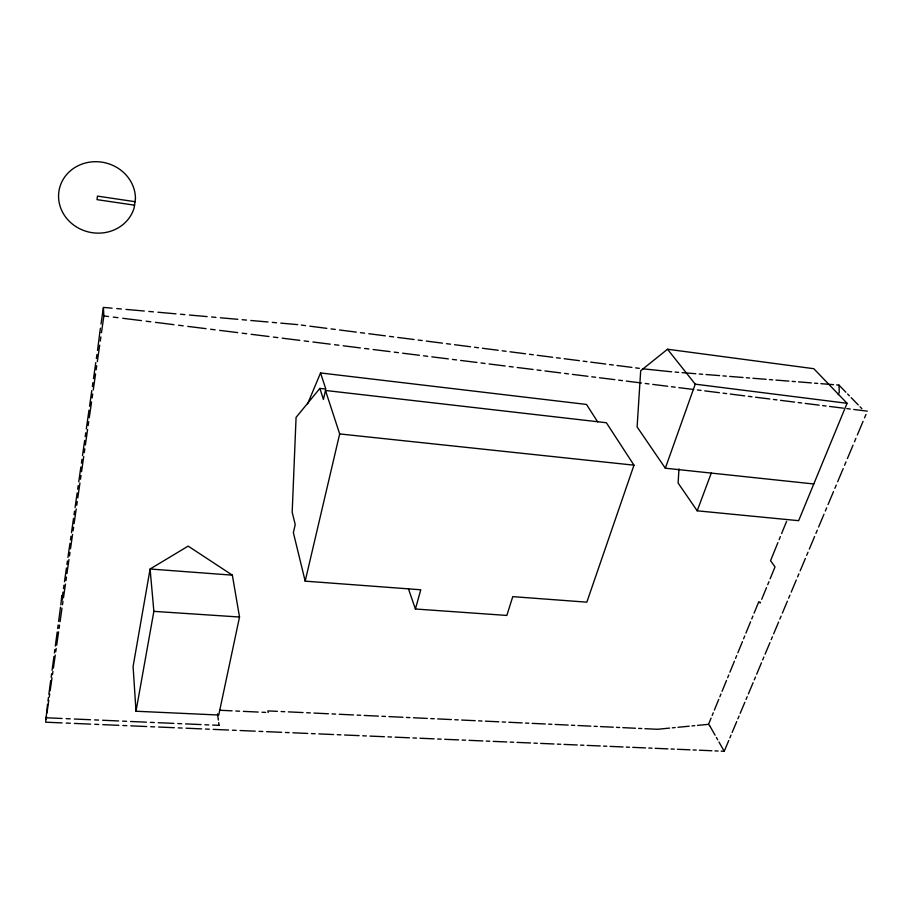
<?xml version="1.0" encoding="UTF-8"?>
<svg xmlns="http://www.w3.org/2000/svg" width="913" height="913" viewBox="0 0 913 913"><rect width="100%" height="100%" fill="white"/><g stroke="black" fill="none" stroke-linecap="round" stroke-linejoin="round"><path stroke-width="1.37" d="M60.829 604.84L61.81 595.538L61.81 600.423L63.008 592.046M47.51 704.345L45.65 722.194L62.095 722.902M678.975 468.86L678.108 483.034L697.201 510.812L798.647 520.684L847.059 403.295L813.803 368.704L667.517 349.234L640.686 370.758L637.114 426.953L665.326 468.209L813.78 483.97M47.967 700.979L48.423 697.589M48.868 694.211L50.694 680.584M51.151 677.161L51.607 673.737M52.075 670.302L53.924 656.481M54.381 653L54.848 649.52M55.316 646.039L57.199 632.013M57.667 628.486L58.135 624.949M58.615 621.411L60.52 607.179M99.848 332.298L100.43 328.178M101.023 324.047L103.397 307.407L112.094 308.172M63.488 588.623L63.978 585.199M64.469 581.764L66.444 567.943M66.946 564.462L67.436 560.97M67.939 557.478L69.947 543.395M70.461 539.845L70.963 536.296M71.476 532.724L73.519 518.379M74.044 514.772L74.558 511.143M75.071 507.514L77.16 492.894M77.685 489.22L78.221 485.522M78.746 481.824L80.869 466.931M81.405 463.176L81.942 459.41M82.49 455.644L84.658 440.454M85.206 436.631L85.754 432.796M86.301 428.95L88.983 410.177M89.542 406.262L91.791 390.524M92.35 386.564L92.921 382.593M93.491 378.61L95.785 362.552M96.356 358.512L96.938 354.461M97.52 350.398L99.791 332.686M46.072 719.227L46.529 716.1M46.974 712.962L48.788 700.317M49.245 697.144L49.701 693.96M50.158 690.764L51.995 677.903M52.463 674.661L52.931 671.42M53.399 668.168L55.271 655.066M55.739 651.779L56.218 648.47M56.686 645.16L58.603 631.83M59.083 628.475L59.562 625.108M60.053 621.742L61.993 608.161M62.483 604.748L62.974 601.313M63.465 597.878L65.451 584.058M65.953 580.577L66.444 577.084M66.946 573.581L68.966 559.498M69.479 555.949L69.981 552.399M70.495 548.827L72.561 534.47M73.074 530.864L73.588 527.235M74.113 523.606L76.213 508.975M76.738 505.3L77.263 501.602M77.799 497.905L79.933 482.988M80.47 479.234L81.006 475.479M81.554 471.701L83.734 456.5M84.281 452.677L84.829 448.831M85.377 444.985L87.602 429.487M88.162 425.584L88.721 421.669M89.28 417.743L91.551 401.937M92.122 397.965L92.692 393.971M93.263 389.965L95.58 373.839M96.162 369.788L96.744 365.714M97.326 361.628L99.688 345.182M100.282 341.04L100.875 336.886M101.469 332.72L103.877 315.932L103.443 308.172M136.003 711.238L153.863 611.356L150.097 569.004L188.169 546.111L232.347 575.156L239.526 617.028L218.732 715.027L136.003 711.238L133.093 666.467L150.097 569.004L232.347 575.156M408.476 588.896L415.415 609.005L506.829 615.442L512.764 596.634L586.831 602.169L633.976 465.174L606.369 422.742L325.462 390.467L323.43 399.472L319.87 388.402L325.838 389.086L320.543 372.949L586.511 404.448L597.661 421.852M415.415 609.005L420.779 589.775L305.182 581.147L339.67 433.937L325.462 390.467M665.326 468.209L695.238 384.168L667.517 349.234M697.201 510.812L711.284 473.082M777.899 542.642L770.538 560.708L775.023 566.882L770.138 578.774M779.131 539.629L780.364 536.604M781.608 533.569L786.584 521.369M838.271 394.678L839.298 392.156L838.944 385.103L836.639 384.909M709.755 725.812L708.534 724.317L711.09 718.086M712.174 715.438L713.258 712.779M714.354 710.109L718.748 699.404M719.855 696.71L720.95 694.017M722.069 691.312L726.52 680.436M727.638 677.708L728.768 674.969M729.886 672.219L734.417 661.183M735.547 658.41L736.688 655.625M737.83 652.841L742.429 641.634M743.581 638.815L744.746 635.984M745.898 633.154L750.566 621.776M751.741 618.911L752.917 616.047M754.092 613.171L758.829 601.621L760.175 603.037L760.506 602.238M761.704 599.327L766.509 587.618M767.719 584.674L768.929 581.729M307.624 403.831L320.543 372.949M721.167 751.148L724.226 751.285L728.734 740.557M729.875 737.864L731.005 735.159M732.146 732.454L736.734 721.567M737.887 718.828L739.039 716.089M740.192 713.338L744.848 702.28M746.012 699.495L747.188 696.71M748.363 693.926L753.088 682.696M754.275 679.865L755.462 677.035M756.66 674.205L761.465 662.792M762.663 659.928L763.873 657.052M765.094 654.176L769.967 642.581M771.188 639.671L772.421 636.749M773.653 633.827L778.606 622.05M779.85 619.094L781.106 616.127M782.35 613.148L787.383 601.188M788.649 598.175L789.916 595.162M791.194 592.138L796.307 579.983M797.597 576.925L798.886 573.866M800.176 570.785L805.38 558.436M806.681 555.321L807.994 552.205M809.306 549.09L814.601 536.524M815.925 533.363L817.261 530.202M818.596 527.029L823.971 514.247M825.318 511.04L826.676 507.822M828.034 504.592L833.501 491.605M834.87 488.341L836.251 485.065M837.632 481.79L843.19 468.574M844.582 465.253L845.986 461.921M847.39 458.588L853.05 445.156M854.465 441.778L855.892 438.388M857.318 434.999L863.07 421.327M864.52 417.892L865.969 414.445M319.87 388.402L296.074 417.378L292.183 512.284L295.219 524.507L293.37 532.678L305.182 581.147M658.193 729.213L669.537 728.106M672.367 727.832L675.186 727.558M677.994 727.284L689.178 726.2M691.963 725.926L694.736 725.664M697.509 725.39L708.534 724.317M45.718 717.766L62.107 718.485M66.181 718.668L70.255 718.839M74.318 719.022L90.524 719.729M94.564 719.912L98.593 720.083M102.61 720.254L118.633 720.962M122.616 721.133L126.599 721.304M130.57 721.487L146.411 722.172M150.36 722.343L154.297 722.525M158.234 722.697L173.892 723.381M177.795 723.553L181.687 723.724M185.579 723.883L201.077 724.568M204.934 724.739L208.78 724.899M212.626 725.07L219.086 725.356M66.193 723.073L70.29 723.256M74.364 723.427L90.627 724.123M94.678 724.294L98.73 724.477M102.758 724.648L118.838 725.333M122.844 725.504L126.85 725.675M130.833 725.846L146.742 726.531M150.691 726.702L154.651 726.874M158.6 727.033L174.315 727.707M178.24 727.878L182.144 728.049M186.047 728.209L201.602 728.882M205.471 729.042L209.339 729.213M213.197 729.373L228.57 730.035M232.404 730.206L236.227 730.366M240.051 730.526L255.252 731.176M259.041 731.347L262.83 731.507M266.596 731.667L281.649 732.306M285.392 732.477L289.136 732.637M292.868 732.797L307.749 733.436M311.459 733.584L315.156 733.744M318.854 733.904L333.576 734.543M337.239 734.691L340.903 734.851M344.555 735.011L359.117 735.627M362.746 735.787L366.364 735.946M369.982 736.095L384.396 736.711M387.979 736.871L391.563 737.019M395.135 737.179L409.401 737.784M412.95 737.944L416.488 738.092M420.026 738.24L434.132 738.845M437.647 738.994L441.162 739.153M444.654 739.302L458.611 739.895M462.092 740.044L465.562 740.192M469.031 740.34L482.84 740.934M486.287 741.082L489.722 741.23M493.146 741.379L506.818 741.961M510.219 742.109L513.62 742.258M517.009 742.395L530.544 742.977M533.911 743.125L537.278 743.273M540.633 743.41L554.02 743.981M557.352 744.129L560.685 744.266M564.017 744.415L577.267 744.985M580.565 745.122L583.864 745.27M587.15 745.407L600.263 745.967M603.539 746.104L606.803 746.252M610.055 746.389L623.043 746.948M626.272 747.085L629.502 747.222M632.732 747.359L645.582 747.907M648.778 748.044L651.985 748.181M655.169 748.318L667.894 748.865M671.066 749.002L674.228 749.139M677.389 749.276L689.988 749.813M693.127 749.95L696.265 750.087M699.392 750.212L711.866 750.748M714.97 750.885L718.075 751.022M277.381 711.353L267.874 710.907L268.171 712.528M281.067 711.524L284.742 711.706M288.405 711.878L303.036 712.562M306.677 712.733L310.317 712.905M313.946 713.076L328.418 713.761M332.024 713.932L335.619 714.103M339.214 714.274L353.525 714.947M357.097 715.119L360.658 715.278M364.207 715.45L378.381 716.123M381.908 716.283L385.434 716.454M388.949 716.614L402.975 717.276M406.468 717.447L409.948 717.607M413.429 717.766L427.307 718.428M430.765 718.588L434.211 718.748M437.658 718.919L451.399 719.558M454.811 719.729L458.235 719.889M461.636 720.049L475.228 720.688M478.617 720.848L481.996 721.008M485.374 721.167L498.829 721.795M502.173 721.955L505.528 722.115M508.861 722.274L522.179 722.902M525.5 723.062L528.81 723.21M532.119 723.37L545.301 723.998M548.587 724.146L551.863 724.306M555.138 724.454L568.183 725.07M571.435 725.23L574.688 725.379M577.929 725.527L590.848 726.143M594.066 726.292L597.273 726.44M600.492 726.6L613.274 727.193M616.469 727.353L619.642 727.501M622.826 727.65L635.482 728.243M638.644 728.391L641.793 728.54M644.943 728.688L657.474 729.282M219.736 710.257L232.085 710.839M235.839 711.01L239.594 711.193M243.337 711.364L258.253 712.06M261.974 712.243L265.683 712.414M153.863 611.356L239.526 617.028M671.671 371.808L643.003 368.818M675.141 372.082L678.599 372.356M682.057 372.63L695.809 373.725M699.221 373.999L702.633 374.262M706.046 374.535L719.592 375.608M722.959 375.882L726.326 376.145M729.681 376.418L743.034 377.48M746.355 377.742L749.664 378.005M752.974 378.267L766.133 379.317M769.408 379.568L772.672 379.831M775.936 380.093L788.912 381.12M792.142 381.383L795.36 381.634M798.567 381.885L811.36 382.901M814.544 383.163L817.717 383.414M820.89 383.665L833.501 384.67M116.727 308.583L121.349 308.993M125.96 309.404L144.3 311.025M148.853 311.436L153.407 311.835M157.938 312.235L175.981 313.844M180.466 314.232L184.94 314.631M189.402 315.031L207.148 316.606M211.565 316.994L215.959 317.382M220.353 317.77L237.825 319.322M242.162 319.71L246.499 320.086M250.813 320.474L268.011 321.992M272.279 322.38L276.548 322.757M280.793 323.134L297.718 324.629M339.67 433.937L633.976 465.174M695.238 384.168L847.059 403.295M103.877 315.932L108.556 316.514M113.28 317.096L118.005 317.69M122.719 318.283L141.481 320.623M146.148 321.205L150.805 321.787M155.461 322.357L173.972 324.674M178.583 325.245L183.182 325.815M187.77 326.398L206.053 328.669M210.595 329.239L215.137 329.81M219.668 330.369L237.711 332.617M242.196 333.177L246.67 333.736M251.143 334.295L268.958 336.52M273.386 337.068L277.814 337.627M282.22 338.175L299.806 340.366M304.177 340.914L308.548 341.462M312.908 341.998L330.266 344.167M334.58 344.703L338.894 345.24M343.197 345.776L360.338 347.921M364.607 348.446L368.863 348.983M373.109 349.508L390.034 351.619M394.245 352.144L398.456 352.669M402.644 353.194L419.364 355.283M423.518 355.796L427.672 356.321M431.815 356.835L448.329 358.889M452.437 359.402L456.534 359.916M460.631 360.43L476.928 362.461M480.991 362.963L485.043 363.477M489.083 363.979L505.186 365.987M509.192 366.49L513.197 366.992M517.192 367.483L533.101 369.468M537.061 369.959L541.01 370.461M544.958 370.952L560.673 372.903M564.588 373.394L568.491 373.885M572.394 374.376L587.926 376.304M591.784 376.784L595.641 377.274M599.499 377.754L614.837 379.66M618.66 380.139L622.472 380.618M626.284 381.086L641.44 382.981M645.217 383.449L648.983 383.928M652.749 384.396L667.723 386.267M671.454 386.724L675.175 387.192M678.895 387.66L693.709 389.497M697.395 389.965L701.07 390.422M704.745 390.878L719.376 392.704M723.028 393.161L726.657 393.617M730.286 394.062L744.757 395.865M748.352 396.322L751.947 396.767M755.542 397.212L769.842 399.004M773.402 399.449L776.952 399.883M780.501 400.328L794.641 402.097M798.156 402.53L801.671 402.964M805.175 403.409L819.155 405.155M822.624 405.589L826.105 406.023M829.575 406.445L843.384 408.168M846.83 408.602L850.265 409.035M853.689 409.458L867.35 411.158M301.313 325.085L305.581 325.633M309.849 326.181L326.843 328.36M331.065 328.897L335.288 329.433M339.499 329.981L356.287 332.127M360.464 332.663L364.629 333.188M368.795 333.724L385.366 335.847M389.497 336.372L393.617 336.897M397.726 337.433L414.103 339.522M418.177 340.047L422.24 340.56M426.303 341.085L442.474 343.151M446.503 343.665L450.52 344.19M454.537 344.703L470.515 346.746M474.498 347.248L478.469 347.762M482.429 348.264L498.224 350.284M502.15 350.786L506.076 351.288M509.99 351.79L525.591 353.788M529.472 354.29L533.352 354.78M537.221 355.283L552.639 357.257M556.485 357.748L560.308 358.238M564.143 358.718L579.378 360.669M583.167 361.16L586.956 361.639M590.734 362.13L605.787 364.047M609.542 364.538L613.285 365.006M617.017 365.485L631.899 367.391M635.608 367.871L639.305 368.338M134.702 205.208L97.006 199.639L97.486 196.112L135.215 201.716M838.944 385.103L845.872 392.213M847.618 394.005L849.375 395.808M851.144 397.623L858.277 404.961M860.08 406.821L861.895 408.682M709.983 726.212L715.084 735.205M716.374 737.464L717.675 739.747M718.976 742.041L724.226 751.285M217.511 713.863L218.367 720.072M218.709 722.582L219.052 725.116M135.444 198.874L134.085 207.993A38.574 35.573 12.5 0 1 72.15 223.868A38.574 35.573 12.5 0 1 80.96 164.466A38.574 35.573 12.5 0 1 135.444 198.874"/></g></svg>
